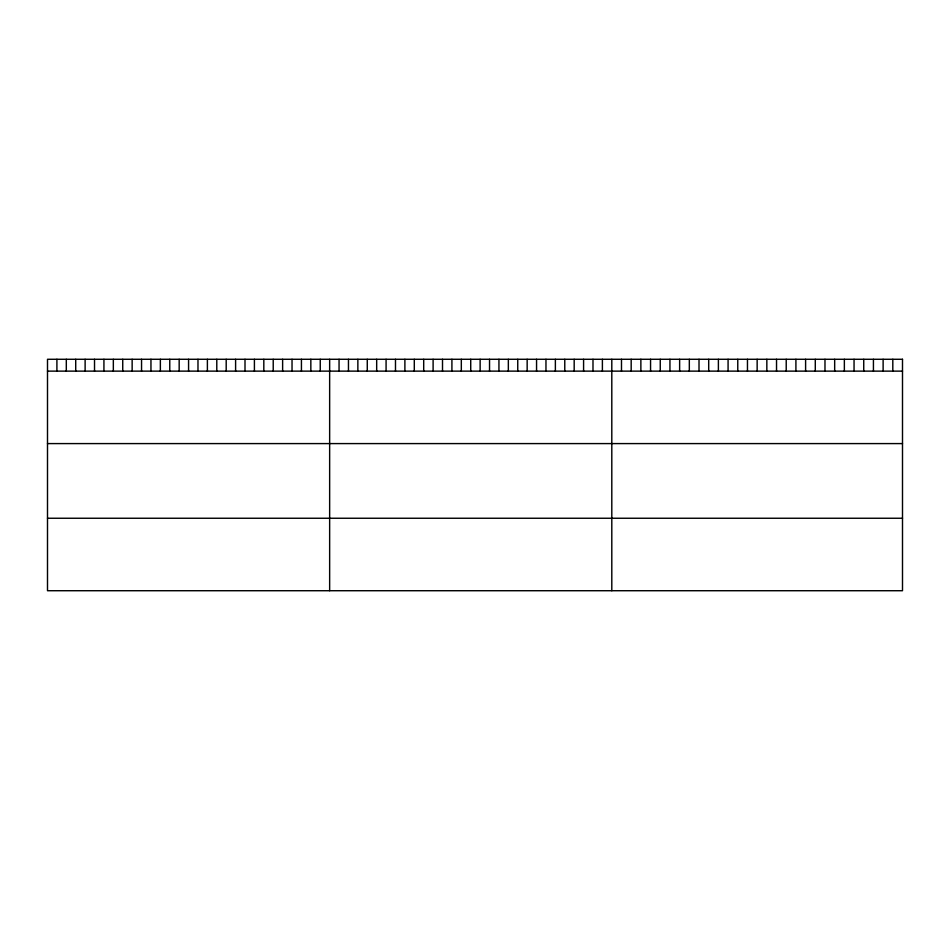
<?xml version="1.0" encoding="UTF-8"?>
<svg xmlns="http://www.w3.org/2000/svg" width="950" height="950" viewBox="0 0 950 950"><rect width="100%" height="100%" fill="white"/><g stroke="black" fill="none" stroke-linecap="round" stroke-linejoin="round"><path stroke-width="1.43" d="M47.5 371.129L902.5 371.129M47.5 443.591L902.5 443.591M47.5 518.249L902.5 518.249M892.81 359.278L892.81 371.129M883.12 359.278L883.12 371.129M873.43 359.278L873.43 371.129M863.74 359.278L863.74 371.129M854.05 359.278L854.05 371.129M844.36 359.278L844.36 371.129M834.67 359.278L834.67 371.129M824.98 359.278L824.98 371.129M815.29 359.278L815.29 371.129M805.6 359.278L805.6 371.129M795.91 359.278L795.91 371.129M786.22 359.278L786.22 371.129M776.53 359.278L776.53 371.129M766.84 359.278L766.84 371.129M757.15 359.278L757.15 371.129M747.46 359.278L747.46 371.129M737.77 359.278L737.77 371.129M728.08 359.278L728.08 371.129M718.39 359.278L718.39 371.129M708.7 359.278L708.7 371.129M699.01 359.278L699.01 371.129M689.32 359.278L689.32 371.129M679.63 359.278L679.63 371.129M669.94 359.278L669.94 371.129M660.25 359.278L660.25 371.129M650.56 359.278L650.56 371.129M640.87 359.278L640.87 371.129M631.18 359.278L631.18 371.129M621.49 359.278L621.49 371.129M611.8 359.278L611.8 590.722M602.395 359.278L602.395 371.129M592.99 359.278L592.99 371.129M583.585 359.278L583.585 371.129M574.18 359.278L574.18 371.129M564.775 359.278L564.775 371.129M555.37 359.278L555.37 371.129M545.965 359.278L545.965 371.129M536.56 359.278L536.56 371.129M527.155 359.278L527.155 371.129M517.75 359.278L517.75 371.129M508.345 359.278L508.345 371.129M498.94 359.278L498.94 371.129M489.535 359.278L489.535 371.129M480.13 359.278L480.13 371.129M470.725 359.278L470.725 371.129M461.32 359.278L461.32 371.129M451.915 359.278L451.915 371.129M442.51 359.278L442.51 371.129M433.105 359.278L433.105 371.129M423.7 359.278L423.7 371.129M414.295 359.278L414.295 371.129M404.89 359.278L404.89 371.129M395.485 359.278L395.485 371.129M386.08 359.278L386.08 371.129M376.675 359.278L376.675 371.129M367.27 359.278L367.27 371.129M357.865 359.278L357.865 371.129M348.46 359.278L348.46 371.129M339.055 359.278L339.055 371.129M329.65 359.278L329.65 590.722M320.245 359.278L320.245 371.129M310.84 359.278L310.84 371.129M301.435 359.278L301.435 371.129M292.03 359.278L292.03 371.129M282.625 359.278L282.625 371.129M273.22 359.278L273.22 371.129M263.815 359.278L263.815 371.129M254.41 359.278L254.41 371.129M245.005 359.278L245.005 371.129M235.6 359.278L235.6 371.129M226.195 359.278L226.195 371.129M216.79 359.278L216.79 371.129M207.385 359.278L207.385 371.129M197.98 359.278L197.98 371.129M188.575 359.278L188.575 371.129M179.17 359.278L179.17 371.129M169.765 359.278L169.765 371.129M160.36 359.278L160.36 371.129M150.955 359.278L150.955 371.129M141.55 359.278L141.55 371.129M132.145 359.278L132.145 371.129M122.74 359.278L122.74 371.129M113.335 359.278L113.335 371.129M103.93 359.278L103.93 371.129M94.525 359.278L94.525 371.129M85.12 359.278L85.12 371.129M75.715 359.278L75.715 371.129M66.31 359.278L66.31 371.129M56.905 359.278L56.905 371.129M902.5 359.278L47.5 359.278L47.5 590.722L902.5 590.722L902.5 359.278"/></g></svg>
